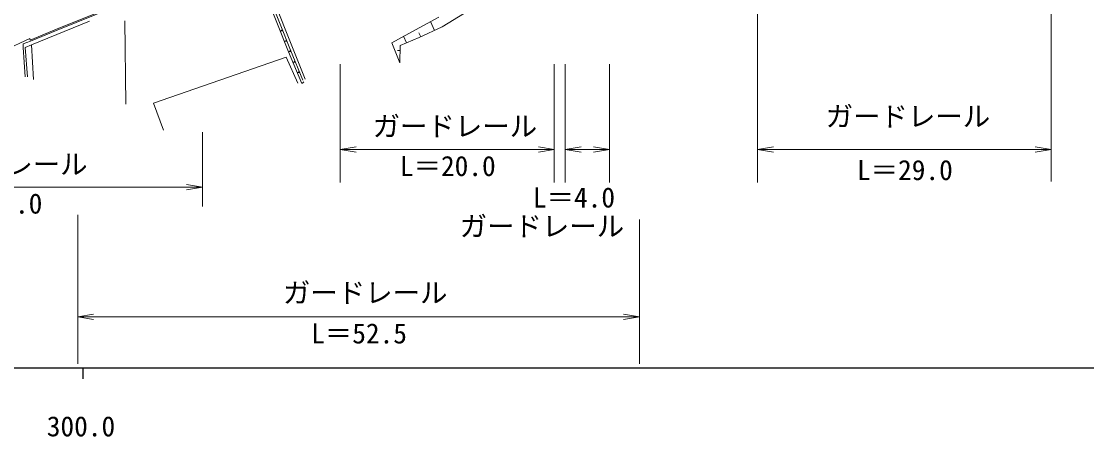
# Model space of a CAD drawing. Units: millimetres, scale not verified. Extents: x 40000 to 680000, y 20000 to 380000.
# Drawn here: x 362405 to 459527, y 198715 to 236588 of the extents above; entities that cross this region are included whole.
import ezdxf
from ezdxf.enums import TextEntityAlignment as Align

# ---------------------------------------------------------------- set-up
doc = ezdxf.new("R2010")
doc.units = ezdxf.units.MM
doc.header["$LTSCALE"] = 1000
doc.linetypes.add('DASHED', pattern=[7.5, 6, -1.5])
for name, color, linetype, lineweight in [('M-STR-STR3', 7, 'Continuous', 13), ('M-TTL', 7, 'Continuous', 13), ('M-TTL-BAND', 7, 'Continuous', 25)]:
    doc.layers.add(name, color=color, linetype=linetype, lineweight=lineweight)
doc.styles.add('ＭＳ ゴシック', font='')
doc.styles.get('ＭＳ ゴシック').set_extended_font_data('MS Gothic')

# ---------------------------------------------------------------- blocks, each defined once
blk = doc.blocks.new('open_arrow')
at = {"color": 0, "linetype": 'Continuous', "lineweight": -2}
blk.add_lwpolyline([(7.5, 1.25), (0, 0), (7.5, -1.25)], dxfattribs=at)

msp = doc.modelspace()

# ---------------------------------------------------------------- linework, layer by layer
at = {"layer": 'M-STR-STR3'}
for p, q in [((429530, 221903), (429530, 240022)), ((456275, 240007), (456275, 221991)), ((387611, 230940), (386556, 233325)), ((387965, 230927), (386752, 233790)), ((391477, 221903), (391477, 232690)), ((410990, 221903), (410990, 232690)), ((411988, 221903), (411988, 232690)), ((416018, 221903), (416018, 232690)), ((378916, 226492), (378916, 219703)), ((391477, 224891), (410990, 224891)), ((411988, 224891), (416018, 224891)), ((429530, 224891), (456275, 224891)), ((378916, 221463), (344054, 221463)), ((367548, 205353), (367548, 218949)), ((418745, 205353), (418745, 218509)), ((367548, 209634), (418745, 209634))]:
    msp.add_line(p, q, dxfattribs=at)
msp.add_arc((387763, 231405), 518, 292.96173, 319.68394, dxfattribs=at)
at = {"layer": 'M-TTL'}
for p, q in [((386752, 233790), (383403, 242324)), ((383594, 242451), (386941, 233942)), ((383808, 242591), (387173, 234035)), ((370839, 237981), (365624, 235857)), ((370876, 237889), (365661, 235765)), ((400763, 236070), (402822, 237315)), ((363343, 234434), (368629, 236614)), ((371832, 236634), (371940, 229023)), ((398687, 235103), (400763, 236070)), ((399711, 236561), (400087, 235755)), ((365624, 235857), (363201, 234876)), ((365661, 235765), (363239, 234783)), ((396943, 234379), (398687, 235103)), ((397259, 235218), (397509, 234614)), ((398653, 235542), (398828, 235168)), ((360838, 233924), (363179, 235025)), ((362566, 234186), (362567, 234538)), ((362566, 234186), (362763, 231510)), ((362567, 234538), (363239, 234783)), ((363343, 234434), (362765, 234201)), ((362765, 234201), (362962, 231525)), ((363179, 235025), (363201, 234876)), ((363506, 231288), (363343, 234434)), ((396920, 232805), (396943, 234379)), ((386556, 233325), (374460, 229118)), ((386941, 233942), (388056, 231216)), ((387173, 234035), (388288, 231311)), ((396699, 233938), (396937, 233934)), ((374460, 229118), (375360, 226656))]:
    msp.add_line(p, q, dxfattribs=at)
at = {"layer": 'M-TTL', "linetype": 'DASHED'}
for p, q in [((398348, 235821), (400476, 236976)), ((396190, 234627), (398348, 235821)), ((396920, 232805), (396190, 234627))]:
    msp.add_line(p, q, dxfattribs=at)
at = {"layer": 'M-TTL'}
for centre, radius, start, end in [((385822, 236161), 509, 291.42788, 319.98531), ((386194, 235213), 509, 83.84724, 111.42788), ((386194, 235213), 509, 291.42788, 319.73948), ((386566, 234265), 509, 81.75623, 111.42788), ((386566, 234265), 509, 291.42788, 320.75924), ((386954, 233313), 518, 83.28251, 112.96173), ((386954, 233313), 518, 292.96173, 321.13456), ((387358, 232359), 518, 84.24922, 112.96173), ((387358, 232359), 518, 292.96173, 318.36072), ((387763, 231405), 518, 86.81887, 112.96173)]:
    msp.add_arc(centre, radius, start, end, dxfattribs=at)
at = {"layer": 'M-TTL-BAND'}
for p, q in [((40000, 205000), (579000, 205000)), ((368000, 205000), (368000, 204000))]:
    msp.add_line(p, q, dxfattribs=at)

# ---------------------------------------------------------------- block references
at = {"layer": 'M-STR-STR3', "xscale": 193, "yscale": 193}
for p in [(391477, 224891), (411988, 224891), (429530, 224891), (367548, 209634)]:
    msp.add_blockref('open_arrow', p, dxfattribs=at)
at = {"layer": 'M-STR-STR3', "xscale": 193, "yscale": 193, "rotation": 180}
for p in [(410990, 224891), (416018, 224891), (456275, 224891), (378916, 221463), (418745, 209634)]:
    msp.add_blockref('open_arrow', p, dxfattribs=at)

# ---------------------------------------------------------------- texts
at = {"layer": 'M-STR-STR3', "style": 'ＭＳ ゴシック'}
for s, p in [('ガードレール', (435728, 228839)), ('ガードレール', (394430, 227939)), ('ガードレール', (353445, 224473)), ('L＝20.0', (396915, 224315)), ('L＝29.0', (438584, 223946)), ('L＝4.0', (409042, 221443)), ('L＝36.0', (355589, 220890)), ('ガードレール', (402363, 218823)), ('ガードレール', (386252, 212759)), ('L＝52.5', (388826, 209048))]:
    msp.add_text(s, height=1833, dxfattribs=at).set_placement(p, align=Align.TOP_LEFT)
at = {"layer": 'M-TTL-BAND', "style": 'ＭＳ ゴシック'}
msp.add_text('300.0', height=1833, dxfattribs=at).set_placement((367844, 198195), align=Align.BOTTOM_CENTER)

doc.saveas('drawing.dxf')
